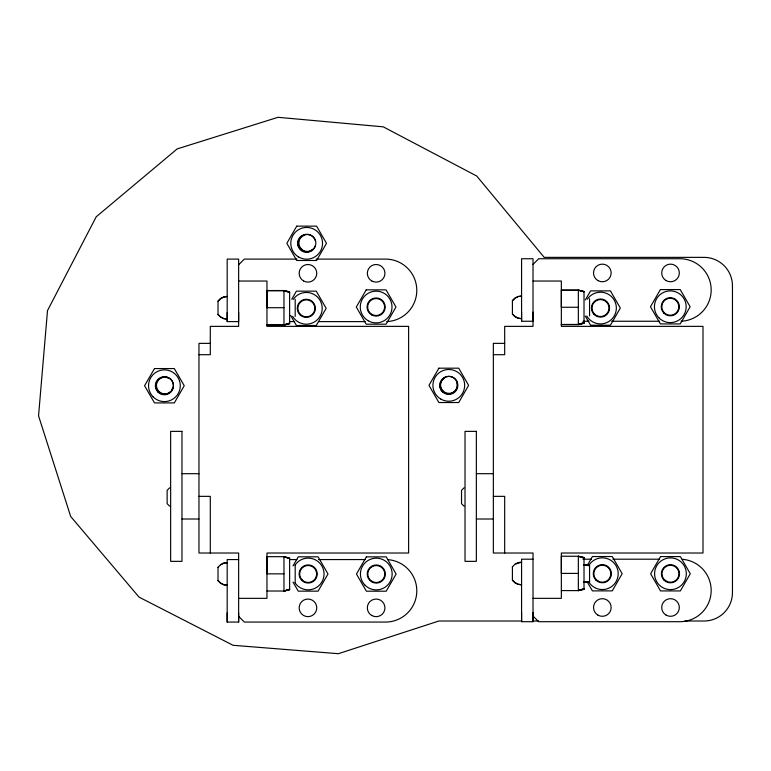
<?xml version="1.0" encoding="UTF-8"?>
<svg xmlns="http://www.w3.org/2000/svg" width="771" height="771" viewBox="0 0 771 771"><rect width="100%" height="100%" fill="white"/><g stroke="black" fill="none" stroke-linecap="round" stroke-linejoin="round"><path stroke-width="1.16" d="M238.634 612.906L238.634 622.062L227.185 622.062L227.185 612.906M238.634 312.448L238.634 321.603L227.185 321.603L227.185 312.448M283.969 573.846L283.969 556.672L266.968 556.672L266.968 573.846L283.969 573.846L283.969 591.02L266.968 591.02M283.969 307.706L283.969 290.532L266.968 290.532L266.968 307.706L283.969 307.706L283.969 324.88L266.968 324.88M533.021 612.55L533.021 621.696L521.572 621.696L521.572 612.55M533.021 312.091L533.021 321.247L521.572 321.247L521.572 312.091M584.013 589.266L578.346 590.576L578.346 556.228L584.013 557.539L584.013 589.314L578.346 590.625L561.346 590.576M578.346 307.263L578.346 290.089L561.346 290.089L561.346 307.263L578.346 307.263L578.346 324.446L561.346 324.446M291.756 299.225L296.421 291.149L316.255 291.149L326.172 308.323L316.255 325.497L296.421 325.497L290.59 315.397M293.009 565.895L298.252 556.807L318.086 556.807L328.003 573.981L318.086 591.155L298.252 591.155L293.009 582.066M585.334 299.967L590.586 290.879L610.42 290.879L620.337 308.053L610.42 325.227L590.586 325.227L585.334 316.129M587.174 565.625L592.417 556.537L612.251 556.537L622.168 573.711L612.251 590.885L592.417 590.885L587.174 581.797M238.634 264.79L244.32 259.104L296.98 259.104M218.02 301.23L220.525 298.724L223.686 297.114L227.185 296.565M169.639 487.821L167.134 490.327L167.134 503.656L169.639 506.162M218.02 567.369L220.525 564.68L223.686 563.061L227.185 562.512M533.021 264.424L538.698 258.738L679.926 258.738A31.254 31.254 0 0 1 711.17 289.414A31.254 31.254 0 0 1 681.082 321.218M512.407 300.796L514.912 298.281M464.026 487.821L461.521 490.327L461.521 503.656L464.026 506.162M512.407 566.926L514.912 564.237L518.073 562.628L521.572 562.069M515.963 297.751L518.073 296.671M220.525 564.864L223.686 563.254L227.185 562.695M515.963 563.88L521.572 562.261M289.626 323.03L283.969 324.88L289.626 323.569M266.968 325.073L283.969 325.073L288.499 323.589M584.013 322.596L578.346 324.446L584.013 323.136M561.346 324.63L578.346 324.63L584.013 322.779M289.626 589.169L283.969 591.02L289.626 589.757L289.626 557.982L283.969 556.672L289.626 558.57M288.499 589.584L283.969 591.068L289.626 589.709M578.346 590.576L584.013 588.726L578.346 590.625M283.969 325.073L289.626 323.762L289.626 291.843L283.969 290.532L289.626 292.382M578.346 324.63L584.013 323.319L584.013 291.399L578.346 290.089L584.013 291.939M227.185 296.372L223.686 296.931L220.525 298.541L218.02 301.047L218.02 314.558L220.525 317.064L223.686 318.674L227.185 319.223M521.572 295.939L518.073 296.488L514.912 298.098L512.407 300.603L512.407 314.115L514.912 316.621L518.073 318.23L521.572 318.789M519.24 296.488L521.572 296.122M316.129 259.104L385.539 259.104A31.254 31.254 0 0 1 416.783 289.771A31.254 31.254 0 0 1 386.705 321.584M238.634 281.03L266.968 281.03L266.968 326.364L408.62 326.364L408.62 553.019L266.968 553.019L266.968 598.344L238.634 598.344M533.021 281.03L561.346 281.03L561.346 326.364L703.007 326.364L703.007 553.019L561.346 553.019L561.346 598.344L533.021 598.344M561.346 290.281L578.346 290.281L584.013 291.592M266.968 290.715L283.969 290.715L288.499 291.766M582.982 321.247L588.967 321.247M611.702 321.247L659.581 321.247M289.8 321.603L294.58 321.603M318.519 321.603L365.194 321.603M210.3 343.365L198.966 343.365L198.966 553.019L238.634 553.019L238.634 622.062M504.687 343.365L493.353 343.365L493.353 553.019L533.021 553.019L533.021 621.696M198.966 354.699L210.3 354.699L210.3 326.364L238.634 326.364L238.634 259.104L227.185 259.104L227.185 321.603M493.353 354.699L504.687 354.699L504.687 326.364L533.021 326.364L533.021 258.738L521.572 258.738L521.572 321.247M181.975 473.693L198.966 473.693M476.353 473.693L493.353 473.693M198.966 496.351L210.3 496.351L210.3 553.019M493.353 496.351L504.687 496.351L504.687 553.019M181.975 519.008L198.966 519.008M476.353 519.008L493.353 519.008M533.021 559.197L521.572 559.197L521.572 621.696M582.982 559.197L591.357 559.197M612.906 559.197L659.581 559.197M238.634 559.563L227.185 559.563L227.185 622.062M289.8 559.563L296.98 559.563M318.519 559.563L365.194 559.563M583.599 564.902L589.564 564.902L589.564 582.086L583.599 582.086M583.599 565.085L589.564 565.085M578.346 573.402L561.346 573.402L561.346 556.228L578.346 556.277L584.013 557.587M583.599 581.903L589.564 581.903M521.649 621.012L438.853 621.012L338.373 653.692L233.044 645.288L139.011 597.101L70.691 516.493L38.55 415.839L47.513 310.559L96.211 216.796L177.185 148.909L278.013 117.308L383.245 126.839L476.748 176.039L544.201 257.369L704.039 257.369A28.411 28.411 0 0 1 732.45 285.781L732.45 592.6A28.411 28.411 0 0 1 704.039 621.012L684.841 621.012M532.443 621.012L538.447 621.012M521.572 318.596L518.073 318.047L514.912 316.438L512.407 313.932M227.185 319.04L223.686 318.49L220.525 316.881L218.02 314.366M521.572 584.736L518.073 584.177L514.912 582.568L512.407 580.062M521.572 584.919L518.073 584.37L514.912 582.76L512.407 580.255L512.407 566.743M227.185 585.179L223.686 584.62L220.525 583.011L218.02 580.505M227.185 585.362L223.686 584.813L220.525 583.204L218.02 580.688L218.02 567.186M283.969 290.715L287.361 291.833M578.346 556.228L584.013 558.127M283.969 556.672L289.626 558.522M533.021 616.019L538.698 621.696L679.926 621.696A31.254 31.254 0 0 0 711.151 591.617A31.254 31.254 0 0 0 682.248 559.283M238.634 616.376L244.32 622.062L385.539 622.062A31.254 31.254 0 0 0 416.774 591.974A31.254 31.254 0 0 0 387.871 559.65M589.564 298.772L589.564 315.956M295.187 299.206L295.187 316.399M295.187 565.345L295.187 582.529M457.001 383.158A8.5 8.5 0 0 1 451.7 393.345A8.5 8.5 0 0 1 441.089 388.95A8.5 8.5 0 0 1 444.549 377.992M312.679 249.332A8.5 8.5 0 0 1 299.312 247.568A8.5 8.5 0 0 1 304.468 235.107M315.426 245.66A9.069 9.069 0 0 1 301.471 250.748A9.069 9.069 0 0 1 301.471 235.887A9.069 9.069 0 0 1 315.426 240.966M172.617 387.938A8.5 8.5 0 0 1 171.76 389.991M170.41 391.755A8.5 8.5 0 0 1 157.043 389.991A8.5 8.5 0 0 1 162.199 377.53M166.603 377.53A8.5 8.5 0 0 1 168.656 378.378M162.421 394.174A8.809 8.809 0 0 1 156.195 383.38M293.144 299.514A15.863 15.863 0 0 1 317.054 296.623A15.863 15.863 0 0 1 316.264 320.697A15.863 15.863 0 0 1 292.595 316.255M294.975 565.172A15.863 15.863 0 0 1 318.635 562.049A15.863 15.863 0 0 1 318.635 585.912A15.863 15.863 0 0 1 294.975 582.789M587.309 299.235A15.863 15.863 0 0 1 611.22 296.353A15.863 15.863 0 0 1 610.43 320.418A15.863 15.863 0 0 1 586.76 315.985M588.601 565.779A15.863 15.863 0 0 1 612.531 561.558A15.863 15.863 0 0 1 612.531 585.864A15.863 15.863 0 0 1 588.601 581.642M442.564 391.89A8.809 8.809 0 0 1 441.166 390.068M440.289 387.938A8.809 8.809 0 0 1 439.99 385.664M440.289 383.38A8.809 8.809 0 0 1 441.166 381.26M298.242 245.891A8.809 8.809 0 0 1 300.517 237.391M154.489 368.567L144.572 385.741L154.489 402.915L174.323 402.915L184.24 385.741L174.323 368.567L154.489 368.567M296.748 226.144L286.841 243.318L296.748 260.492L316.582 260.492L326.499 243.318L316.582 226.144L296.748 226.144M366.215 289.848L356.308 307.022L366.215 324.196L386.049 324.196L395.966 307.022L386.049 289.848L366.215 289.848M438.882 368.181L428.965 385.355L438.882 402.529L458.716 402.529L468.623 385.355L458.716 368.181L438.882 368.181M366.37 556.855L356.462 574.029L366.37 591.203L386.204 591.203L396.121 574.029L386.204 556.855L366.37 556.855M660.39 289.578L650.473 306.752L660.39 323.926L680.215 323.926L690.132 306.752L680.215 289.578L660.39 289.578M660.535 556.585L650.628 573.759L660.535 590.933L680.369 590.933L690.286 573.759L680.369 556.585L660.535 556.585M181.975 431.365L170.642 431.365L170.642 561.346L181.975 561.346L181.975 431.365M476.353 431.365L465.019 431.365L465.019 561.346L476.353 561.346L476.353 431.365M440.858 399.099A15.863 15.863 0 0 0 464.662 385.355A15.863 15.863 0 0 0 440.858 371.612A15.863 15.863 0 0 0 440.858 399.099M442.381 391.764A9.069 9.069 0 0 0 457.55 387.697A9.069 9.069 0 0 0 446.448 376.595A9.069 9.069 0 0 0 442.381 391.764M298.734 257.061A15.863 15.863 0 0 0 322.538 243.318A15.863 15.863 0 0 0 298.734 229.575A15.863 15.863 0 0 0 298.734 257.061M153.188 396.959A15.863 15.863 0 0 0 179.73 389.847A15.863 15.863 0 0 0 160.301 370.417A15.863 15.863 0 0 0 153.188 396.959M157.997 392.15A9.069 9.069 0 0 0 173.157 388.092A9.069 9.069 0 0 0 162.055 376.98A9.069 9.069 0 0 0 157.997 392.15M372.036 581.392A8.5 8.5 0 0 0 384.787 574.029A8.5 8.5 0 0 0 372.036 566.666A8.5 8.5 0 0 0 372.036 581.392M365.069 585.247A15.863 15.863 0 0 0 391.61 578.134A15.863 15.863 0 0 0 372.181 558.705A15.863 15.863 0 0 0 365.069 585.247M369.878 580.438A9.069 9.069 0 0 0 385.047 576.38A9.069 9.069 0 0 0 373.945 565.278A9.069 9.069 0 0 0 369.878 580.438M300.324 314.327A8.5 8.5 0 0 0 314.549 310.52A8.5 8.5 0 0 0 304.14 300.112A8.5 8.5 0 0 0 300.324 314.327M299.929 314.732A9.069 9.069 0 0 0 315.088 310.665A9.069 9.069 0 0 0 303.986 299.562A9.069 9.069 0 0 0 299.929 314.732M302.165 579.994A8.5 8.5 0 0 0 316.38 576.178A8.5 8.5 0 0 0 305.971 565.769A8.5 8.5 0 0 0 302.165 579.994M301.76 580.39A9.069 9.069 0 0 0 316.929 576.332A9.069 9.069 0 0 0 305.827 565.22A9.069 9.069 0 0 0 301.76 580.39M371.882 314.385A8.5 8.5 0 0 0 384.633 307.022A8.5 8.5 0 0 0 371.882 299.659A8.5 8.5 0 0 0 371.882 314.385M368.201 320.765A15.863 15.863 0 0 0 392.005 307.022A15.863 15.863 0 0 0 368.201 293.279A15.863 15.863 0 0 0 368.201 320.765M371.603 314.876A9.069 9.069 0 0 0 385.201 307.022A9.069 9.069 0 0 0 371.603 299.167A9.069 9.069 0 0 0 371.603 314.876M597.93 280.577A8.809 8.809 0 0 0 611.143 272.944A8.809 8.809 0 0 0 597.93 265.32A8.809 8.809 0 0 0 597.93 280.577M666.115 280.577A8.809 8.809 0 0 0 679.328 272.944A8.809 8.809 0 0 0 666.115 265.32A8.809 8.809 0 0 0 666.115 280.577M666.202 581.122A8.5 8.5 0 0 0 678.952 573.759A8.5 8.5 0 0 0 666.202 566.396A8.5 8.5 0 0 0 666.202 581.122M594.489 314.057A8.5 8.5 0 0 0 608.714 310.25A8.5 8.5 0 0 0 598.306 299.842A8.5 8.5 0 0 0 594.489 314.057M598.084 581.074A8.5 8.5 0 0 0 610.834 573.711A8.5 8.5 0 0 0 598.084 566.348A8.5 8.5 0 0 0 598.084 581.074M664.294 312.756A8.5 8.5 0 0 0 678.509 308.949A8.5 8.5 0 0 0 668.1 298.541A8.5 8.5 0 0 0 664.294 312.756M662.52 587.502A15.863 15.863 0 0 0 686.325 573.759A15.863 15.863 0 0 0 662.52 560.016A15.863 15.863 0 0 0 662.52 587.502M664.043 580.168A9.069 9.069 0 0 0 679.212 576.101A9.069 9.069 0 0 0 668.11 564.998A9.069 9.069 0 0 0 664.043 580.168M594.094 314.462A9.069 9.069 0 0 0 609.263 310.395A9.069 9.069 0 0 0 598.151 299.293A9.069 9.069 0 0 0 594.094 314.462M595.925 580.12A9.069 9.069 0 0 0 611.095 576.053A9.069 9.069 0 0 0 599.992 564.95A9.069 9.069 0 0 0 595.925 580.12M659.08 317.97A15.863 15.863 0 0 0 685.631 310.858A15.863 15.863 0 0 0 666.192 291.428A15.863 15.863 0 0 0 659.08 317.97M663.889 313.161A9.069 9.069 0 0 0 679.058 309.094A9.069 9.069 0 0 0 667.956 297.991A9.069 9.069 0 0 0 663.889 313.161M597.93 615.123A8.809 8.809 0 0 0 611.143 607.49A8.809 8.809 0 0 0 597.93 599.867A8.809 8.809 0 0 0 597.93 615.123M666.115 615.123A8.809 8.809 0 0 0 679.328 607.49A8.809 8.809 0 0 0 666.115 599.867A8.809 8.809 0 0 0 666.115 615.123M303.552 280.933A8.809 8.809 0 0 0 316.756 273.31A8.809 8.809 0 0 0 303.552 265.687A8.809 8.809 0 0 0 303.552 280.933M371.728 280.933A8.809 8.809 0 0 0 384.941 273.31A8.809 8.809 0 0 0 371.728 265.687A8.809 8.809 0 0 0 371.728 280.933M303.552 615.48A8.809 8.809 0 0 0 316.756 607.856A8.809 8.809 0 0 0 303.552 600.233A8.809 8.809 0 0 0 303.552 615.48M371.728 615.48A8.809 8.809 0 0 0 384.941 607.856A8.809 8.809 0 0 0 371.728 600.233A8.809 8.809 0 0 0 371.728 615.48M443.007 390.926A8.5 8.5 0 0 0 457.222 387.109A8.5 8.5 0 0 0 446.814 376.701A8.5 8.5 0 0 0 443.007 390.926M160.667 392.805A8.5 8.5 0 0 0 173.417 385.442A8.5 8.5 0 0 0 160.667 378.089A8.5 8.5 0 0 0 160.667 392.805M301.374 248.985A8.5 8.5 0 0 0 315.599 245.178A8.5 8.5 0 0 0 305.181 234.769A8.5 8.5 0 0 0 301.374 248.985"/></g></svg>
